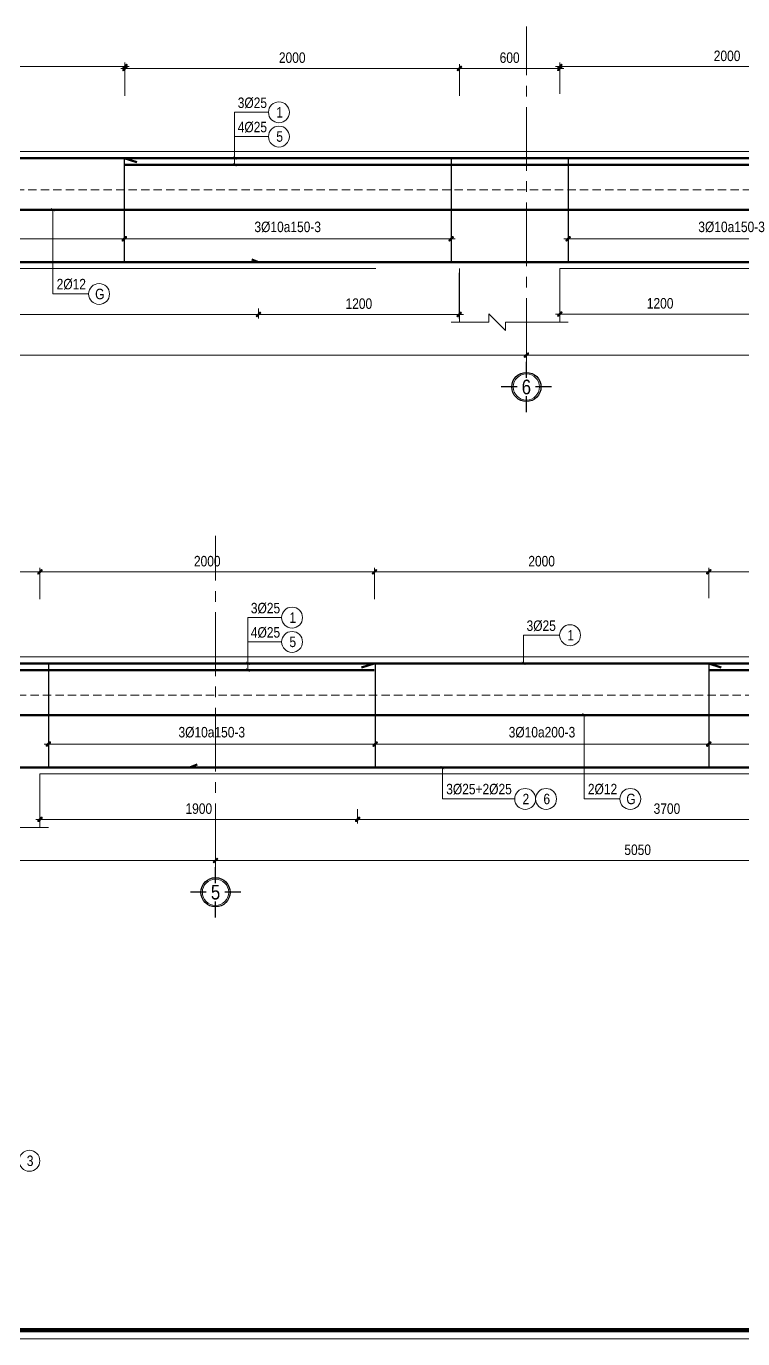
# Model space of a CAD drawing. Header units: millimetres. Extents: x 397144 to 8960116, y 345581 to 674207.
# Drawn here: x 5178931 to 5183217, y 648891 to 656742 of the extents above; entities that cross this region are included whole.
import ezdxf
from ezdxf.enums import TextEntityAlignment as Align
from ezdxf.xclip import XClip

# ---------------------------------------------------------------- set-up
doc = ezdxf.new("R2010")
doc.units = ezdxf.units.MM
doc.header["$XCLIPFRAME"] = 0
doc.header["$PDSIZE"] = -10
doc.linetypes.add('CENTER2', pattern=[28.575, 19.05, -3.175, 3.175, -3.175])
doc.linetypes.add('HIDDEN', pattern=[0.375, 0.25, -0.125])
doc.layers.get('0').update_dxf_attribs({"linetype": 'CONTINUOUS'})
doc.layers.get('Defpoints').update_dxf_attribs({"color": 12, "linetype": 'CONTINUOUS'})
for name, color, linetype, lineweight in [('2', 2, 'CONTINUOUS', 20), ('CDAI', 8, 'CONTINUOUS', 30), ('CTHEP', 2, 'CONTINUOUS', 50), ('DBAO', 3, 'CONTINUOUS', 20), ('DGIONG', 4, 'CONTINUOUS', 13), ('KTH', 150, 'CONTINUOUS', 5), ('Net khuat', 8, 'HIDDEN', 13), ('STICK', 1, 'CONTINUOUS', 9), ('TEXT', 7, 'CONTINUOUS', 15)]:
    doc.layers.add(name, color=color, linetype=linetype, lineweight=lineweight)
doc.layers.add('8', color=8, linetype='CONTINUOUS')
doc.styles.add('HELVECONDENSE', font='VHELVCN_0.TTF')
doc.styles.add('Star-HelCon', font='VHELVCN_0.TTF')
doc.styles.add('TTP-HelCon', font='VHELVCN_0.TTF')
doc.styles.add('VNI-HELVE-CONDENSE', font='VHELVCN_0.TTF')
doc.dimstyles.new('kc-25', dxfattribs={"dimtxt": 62.5, "dimasz": 20, "dimexe": 20, "dimexo": 50, "dimgap": 25, "dimtad": 3, "dimdec": 0, "dimzin": 0, "dimdsep": 46, "dimtxsty": 'VNI-HELVE-CONDENSE', "dimblk": 'DIM', "dimcen": 2.5, "dimclrd": 256, "dimclre": 154, "dimclrt": 7, "dimaunit": 1, "dimadec": 0, "dimazin": 0, "dimtfac": 1, "dimtdec": 0, "dimtix": 1, "dimtmove": 0, "dimatfit": 3, "dimldrblk": 'DOT', "dimfxl": 1, "dimtolj": 1, "dimtzin": 0, "dimarcsym": 0})
doc.dimstyles.new('TTP-25', dxfattribs={"dimscale": 25, "dimtxt": 2.5, "dimasz": 1, "dimexe": 1, "dimexo": 1, "dimgap": 0.09, "dimtad": 0, "dimdec": 4, "dimrnd": 5, "dimzin": 9, "dimdsep": 46, "dimtxsty": 'TTP-HelCon', "dimblk": 'Stick1', "dimcen": 0.09, "dimdle": 1.5, "dimclrd": 256, "dimclre": 256, "dimclrt": 7, "dimadec": 0, "dimazin": 0, "dimtfac": 1, "dimtdec": 4, "dimtmove": 0, "dimatfit": 3, "dimldrblk": '_ArchTick1', "dimfxl": 1, "dimtvp": 1, "dimtolj": 1, "dimtzin": 0, "dimarcsym": 0})

# ---------------------------------------------------------------- blocks, each defined once
blk = doc.blocks.new('CHG_XX_Khung ten')
blk.add_lwpolyline([(15, 579), (826, 579), (826, 15), (15, 15)], close=True)
at = {"color": 4, "linetype": 'Continuous', "const_width": 1}
blk.add_lwpolyline([(17, 577), (824, 577), (824, 17), (17, 17)], close=True, dxfattribs=at)
blk = doc.blocks.new('Stick1')
at = {"layer": 'STICK'}
h = blk.add_hatch(color=256, dxfattribs=at)
edge = h.paths.add_edge_path()
edge.add_line((0.3, 0.5), (-0.5, -0.3))
edge.add_arc((-0.4, -0.4), 0.141, 135, 315)
edge.add_line((-0.3, -0.5), (0.5, 0.3))
edge.add_arc((0.4, 0.4), 0.141, 315, 495)
blk.add_line((1, 0), (-1, 0), dxfattribs=at)
blk.add_lwpolyline([(0.3, 0.5), (-0.5, -0.3, 1), (-0.3, -0.5), (0.5, 0.3, 1), (0.3, 0.5, 1)], format="xyb", dxfattribs=at)
blk = doc.blocks.new('*D8432')
at = {"layer": 'Defpoints', "color": 0, "transparency": 16777216}
for p in [(45919.5, 1537.5), (45919.5, 1366.1), (47419.5, 1366.1)]:
    blk.add_point(p, dxfattribs=at)
at = {"layer": 'KTH', "lineweight": -2, "transparency": 16777216}
for p, q in [((45919.5, 1391.1), (45919.5, 1562.5)), ((47394.5, 1537.5), (45944.5, 1537.5)), ((47419.5, 1391.1), (47419.5, 1562.5))]:
    blk.add_line(p, q, dxfattribs=at)
at = {"layer": 'KTH', "lineweight": -2, "transparency": 16777216, "xscale": 25, "yscale": 25, "zscale": 25, "rotation": 180}
blk.add_blockref('Stick1', (45919.5, 1537.5), dxfattribs=at)
at = {"layer": 'KTH', "lineweight": -2, "transparency": 16777216, "xscale": 25, "yscale": 25, "zscale": 25}
blk.add_blockref('Stick1', (47419.5, 1537.5), dxfattribs=at)
at = {"layer": 'KTH', "color": 7, "transparency": 16777216, "insert": (46669.5, 1601.3), "char_height": 62.5, "attachment_point": 5, "style": 'TTP-HelCon'}
blk.add_mtext('\\A1;1500', dxfattribs=at)
blk = doc.blocks.new('_ArchTick1')
at = {"color": 0, "const_width": 3.81}
blk.add_lwpolyline([(-12.7, -12.7), (12.7, 12.7)], dxfattribs=at)
blk = doc.blocks.new('*D8450')
at = {"layer": 'Defpoints', "color": 0, "transparency": 16777216}
for p in [(31164.5, 647.6), (33119.5, 565.1), (31164.5, 507.6)]:
    blk.add_point(p, dxfattribs=at)
at = {"layer": 'KTH', "lineweight": -2, "transparency": 16777216}
for p, q in [((31164.5, 622.6), (31164.5, 482.6)), ((33094.5, 507.6), (31189.5, 507.6)), ((33119.5, 540.1), (33119.5, 482.6))]:
    blk.add_line(p, q, dxfattribs=at)
at = {"layer": 'KTH', "lineweight": -2, "transparency": 16777216, "xscale": 25, "yscale": 25, "zscale": 25, "rotation": 180}
blk.add_blockref('Stick1', (31164.5, 507.6), dxfattribs=at)
at = {"layer": 'KTH', "lineweight": -2, "transparency": 16777216, "xscale": 25, "yscale": 25, "zscale": 25}
blk.add_blockref('Stick1', (33119.5, 507.6), dxfattribs=at)
at = {"layer": 'KTH', "color": 7, "transparency": 16777216, "insert": (32142, 577.5), "char_height": 62.5, "attachment_point": 5, "style": 'TTP-HelCon'}
blk.add_mtext('\\A1;3Þ10a150-3', dxfattribs=at)
blk = doc.blocks.new('*D8451')
at = {"layer": 'Defpoints', "color": 0, "transparency": 16777216}
for p in [(35774.5, 647.6), (33819.5, 565.1), (35774.5, 507.6)]:
    blk.add_point(p, dxfattribs=at)
at = {"layer": 'KTH', "lineweight": -2, "transparency": 16777216}
for p, q in [((35774.5, 622.6), (35774.5, 482.6)), ((33819.5, 540.1), (33819.5, 482.6)), ((33844.5, 507.6), (35749.5, 507.6))]:
    blk.add_line(p, q, dxfattribs=at)
at = {"layer": 'KTH', "lineweight": -2, "transparency": 16777216, "xscale": 25, "yscale": 25, "zscale": 25, "rotation": 180}
blk.add_blockref('Stick1', (33819.5, 507.6), dxfattribs=at)
at = {"layer": 'KTH', "lineweight": -2, "transparency": 16777216, "xscale": 25, "yscale": 25, "zscale": 25}
blk.add_blockref('Stick1', (35774.5, 507.6), dxfattribs=at)
at = {"layer": 'KTH', "color": 7, "transparency": 16777216, "insert": (34797, 577.5), "char_height": 62.5, "attachment_point": 5, "style": 'TTP-HelCon'}
blk.add_mtext('\\A1;3Þ10a150-3', dxfattribs=at)
blk = doc.blocks.new('*D8452')
at = {"layer": 'Defpoints', "color": 0, "transparency": 16777216}
for p in [(33769.5, 1526.6), (33169.5, 1373.5), (33769.5, 1373.5)]:
    blk.add_point(p, dxfattribs=at)
at = {"layer": 'KTH', "lineweight": -2, "transparency": 16777216}
for p, q in [((33169.5, 1398.5), (33169.5, 1551.6)), ((33194.5, 1526.6), (33744.5, 1526.6)), ((33769.5, 1398.5), (33769.5, 1551.6))]:
    blk.add_line(p, q, dxfattribs=at)
at = {"layer": 'KTH', "lineweight": -2, "transparency": 16777216, "xscale": 25, "yscale": 25, "zscale": 25, "rotation": 180}
blk.add_blockref('Stick1', (33169.5, 1526.6), dxfattribs=at)
at = {"layer": 'KTH', "lineweight": -2, "transparency": 16777216, "xscale": 25, "yscale": 25, "zscale": 25}
blk.add_blockref('Stick1', (33769.5, 1526.6), dxfattribs=at)
at = {"layer": 'KTH', "color": 7, "transparency": 16777216, "insert": (33469.5, 1590.4), "char_height": 62.5, "attachment_point": 5, "style": 'TTP-HelCon'}
blk.add_mtext('\\A1;600', dxfattribs=at)
blk = doc.blocks.new('*D8454')
at = {"layer": 'Defpoints', "color": 0, "transparency": 16777216}
for p in [(41919.5, 1537.5), (41319.5, 1384.4), (41919.5, 1384.4)]:
    blk.add_point(p, dxfattribs=at)
at = {"layer": 'KTH', "lineweight": -2, "transparency": 16777216}
for p, q in [((41319.5, 1409.4), (41319.5, 1562.5)), ((41344.5, 1537.5), (41894.5, 1537.5)), ((41919.5, 1409.4), (41919.5, 1562.5))]:
    blk.add_line(p, q, dxfattribs=at)
at = {"layer": 'KTH', "lineweight": -2, "transparency": 16777216, "xscale": 25, "yscale": 25, "zscale": 25, "rotation": 180}
blk.add_blockref('Stick1', (41319.5, 1537.5), dxfattribs=at)
at = {"layer": 'KTH', "lineweight": -2, "transparency": 16777216, "xscale": 25, "yscale": 25, "zscale": 25}
blk.add_blockref('Stick1', (41919.5, 1537.5), dxfattribs=at)
at = {"layer": 'KTH', "color": 7, "transparency": 16777216, "insert": (41619.5, 1601.3), "char_height": 62.5, "attachment_point": 5, "style": 'TTP-HelCon'}
blk.add_mtext('\\A1;600', dxfattribs=at)
blk = doc.blocks.new('dau truc')
blk.add_circle((0, 0), 180)
at = {"layer": '8'}
for p, q in [((0, 127), (0, 345)), ((-127, 0), (-345, 0)), ((345, 0), (127, 0)), ((0, -345), (0, -127))]:
    blk.add_line(p, q, dxfattribs=at)
blk.add_circle((0, 0), 200, dxfattribs=at)
at = {"layer": 'TEXT', "style": 'HELVECONDENSE'}
blk.add_attdef('A', text='', height=233, dxfattribs=at).set_placement((0, 0), align=Align.MIDDLE)
blk = doc.blocks.new('*D8458')
at = {"layer": 'Defpoints', "color": 0, "transparency": 16777216}
for p in [(33169.5, 1526.5), (31168.5, 1337.5), (33169.5, 1337.5)]:
    blk.add_point(p, dxfattribs=at)
at = {"layer": 'KTH', "lineweight": -2, "transparency": 16777216}
for p, q in [((31168.5, 1362.5), (31168.5, 1551.5)), ((31193.5, 1526.5), (33144.5, 1526.5)), ((33169.5, 1362.5), (33169.5, 1551.5))]:
    blk.add_line(p, q, dxfattribs=at)
at = {"layer": 'KTH', "lineweight": -2, "transparency": 16777216, "xscale": 25, "yscale": 25, "zscale": 25, "rotation": 180}
blk.add_blockref('Stick1', (31168.5, 1526.5), dxfattribs=at)
at = {"layer": 'KTH', "lineweight": -2, "transparency": 16777216, "xscale": 25, "yscale": 25, "zscale": 25}
blk.add_blockref('Stick1', (33169.5, 1526.5), dxfattribs=at)
at = {"layer": 'KTH', "color": 7, "transparency": 16777216, "insert": (32169, 1590.4), "char_height": 62.5, "attachment_point": 5, "style": 'TTP-HelCon'}
blk.add_mtext('\\A1;2000', dxfattribs=at)
blk = doc.blocks.new('*D8459')
at = {"layer": 'Defpoints', "color": 0, "transparency": 16777216}
for p in [(35770.5, 1537.5), (33769.5, 1348.5), (35770.5, 1348.5)]:
    blk.add_point(p, dxfattribs=at)
at = {"layer": 'KTH', "lineweight": -2, "transparency": 16777216}
for p, q in [((33769.5, 1373.5), (33769.5, 1562.5)), ((33794.5, 1537.5), (35745.5, 1537.5)), ((35770.5, 1373.5), (35770.5, 1562.5))]:
    blk.add_line(p, q, dxfattribs=at)
at = {"layer": 'KTH', "lineweight": -2, "transparency": 16777216, "xscale": 25, "yscale": 25, "zscale": 25, "rotation": 180}
blk.add_blockref('Stick1', (33769.5, 1537.5), dxfattribs=at)
at = {"layer": 'KTH', "lineweight": -2, "transparency": 16777216, "xscale": 25, "yscale": 25, "zscale": 25}
blk.add_blockref('Stick1', (35770.5, 1537.5), dxfattribs=at)
at = {"layer": 'KTH', "color": 7, "transparency": 16777216, "insert": (34770, 1601.3), "char_height": 62.5, "attachment_point": 5, "style": 'TTP-HelCon'}
blk.add_mtext('\\A1;2000', dxfattribs=at)
blk = doc.blocks.new('*D8461')
at = {"layer": 'Defpoints', "color": 0, "transparency": 16777216}
for p in [(43920.5, 1537.5), (41919.5, 1348.5), (43920.5, 1348.5)]:
    blk.add_point(p, dxfattribs=at)
at = {"layer": 'KTH', "lineweight": -2, "transparency": 16777216}
for p, q in [((41919.5, 1373.5), (41919.5, 1562.5)), ((41944.5, 1537.5), (43895.5, 1537.5)), ((43920.5, 1373.5), (43920.5, 1562.5))]:
    blk.add_line(p, q, dxfattribs=at)
at = {"layer": 'KTH', "lineweight": -2, "transparency": 16777216, "xscale": 25, "yscale": 25, "zscale": 25, "rotation": 180}
blk.add_blockref('Stick1', (41919.5, 1537.5), dxfattribs=at)
at = {"layer": 'KTH', "lineweight": -2, "transparency": 16777216, "xscale": 25, "yscale": 25, "zscale": 25}
blk.add_blockref('Stick1', (43920.5, 1537.5), dxfattribs=at)
at = {"layer": 'KTH', "color": 7, "transparency": 16777216, "insert": (42920, 1601.3), "char_height": 62.5, "attachment_point": 5, "style": 'TTP-HelCon'}
blk.add_mtext('\\A1;2000', dxfattribs=at)
blk = doc.blocks.new('*D8463')
at = {"layer": 'Defpoints', "color": 0, "transparency": 16777216}
for p in [(28074.5, 647.6), (31164.5, 647.6), (31164.5, 507.5)]:
    blk.add_point(p, dxfattribs=at)
at = {"layer": 'KTH', "lineweight": -2, "transparency": 16777216}
for p, q in [((28074.5, 622.6), (28074.5, 482.5)), ((31164.5, 622.6), (31164.5, 482.5)), ((28099.5, 507.5), (31139.5, 507.5))]:
    blk.add_line(p, q, dxfattribs=at)
at = {"layer": 'KTH', "lineweight": -2, "transparency": 16777216, "xscale": 25, "yscale": 25, "zscale": 25, "rotation": 180}
blk.add_blockref('Stick1', (28074.5, 507.5), dxfattribs=at)
at = {"layer": 'KTH', "lineweight": -2, "transparency": 16777216, "xscale": 25, "yscale": 25, "zscale": 25}
blk.add_blockref('Stick1', (31164.5, 507.5), dxfattribs=at)
at = {"layer": 'KTH', "color": 7, "transparency": 16777216, "insert": (29619.5, 577.5), "char_height": 62.5, "attachment_point": 5, "style": 'TTP-HelCon'}
blk.add_mtext('\\A1;3Þ10a200-3', dxfattribs=at)
blk = doc.blocks.new('*D8465')
at = {"layer": 'Defpoints', "color": 0, "transparency": 16777216}
for p in [(31168.5, 1537.5), (28070.5, 1348.5), (31168.5, 1362.5)]:
    blk.add_point(p, dxfattribs=at)
at = {"layer": 'KTH', "lineweight": -2, "transparency": 16777216}
for p, q in [((28070.5, 1373.5), (28070.5, 1562.5)), ((28095.5, 1537.5), (31143.5, 1537.5)), ((31168.5, 1387.5), (31168.5, 1562.5))]:
    blk.add_line(p, q, dxfattribs=at)
at = {"layer": 'KTH', "lineweight": -2, "transparency": 16777216, "xscale": 25, "yscale": 25, "zscale": 25, "rotation": 180}
blk.add_blockref('Stick1', (28070.5, 1537.5), dxfattribs=at)
at = {"layer": 'KTH', "lineweight": -2, "transparency": 16777216, "xscale": 25, "yscale": 25, "zscale": 25}
blk.add_blockref('Stick1', (31168.5, 1537.5), dxfattribs=at)
at = {"layer": 'KTH', "color": 7, "transparency": 16777216, "insert": (29619.5, 1601.3), "char_height": 62.5, "attachment_point": 5, "style": 'TTP-HelCon'}
blk.add_mtext('\\A1;4200', dxfattribs=at)
blk = doc.blocks.new('*D8467')
at = {"layer": 'Defpoints', "color": 0, "transparency": 16777216}
for p in [(45919.5, 1537.5), (43920.5, 1348.5), (45919.5, 1355.1)]:
    blk.add_point(p, dxfattribs=at)
at = {"layer": 'KTH', "lineweight": -2, "transparency": 16777216}
for p, q in [((43920.5, 1373.5), (43920.5, 1562.5)), ((43945.5, 1537.5), (45894.5, 1537.5)), ((45919.5, 1380.1), (45919.5, 1562.5))]:
    blk.add_line(p, q, dxfattribs=at)
at = {"layer": 'KTH', "lineweight": -2, "transparency": 16777216, "xscale": 25, "yscale": 25, "zscale": 25, "rotation": 180}
blk.add_blockref('Stick1', (43920.5, 1537.5), dxfattribs=at)
at = {"layer": 'KTH', "lineweight": -2, "transparency": 16777216, "xscale": 25, "yscale": 25, "zscale": 25}
blk.add_blockref('Stick1', (45919.5, 1537.5), dxfattribs=at)
at = {"layer": 'KTH', "color": 7, "transparency": 16777216, "insert": (44920, 1601.3), "char_height": 62.5, "attachment_point": 5, "style": 'TTP-HelCon'}
blk.add_mtext('\\A1;2000', dxfattribs=at)
blk = doc.blocks.new('DIM')
h = blk.add_hatch(color=1)
h.paths.add_polyline_path([(0.49, 0.29, 1), (0.29, 0.49), (-0.19, 0), (0.19, 0)])
h.paths.add_polyline_path([(0.19, 0), (-0.19, 0), (-0.49, -0.29, 1), (-0.29, -0.49)])
at = {"color": 9}
for p, q in [((-0.19, 0), (-1.5, 0)), ((0.19, 0), (1.5, 0))]:
    blk.add_line(p, q, dxfattribs=at)
at = {"color": 1}
for p, q in [((-0.49, -0.29), (0.29, 0.49)), ((-0.29, -0.49), (0.49, 0.29)), ((-0.19, 0), (0.19, 0))]:
    blk.add_line(p, q, dxfattribs=at)
blk.add_arc((-0.39, -0.39), 0.138, 135, 315, dxfattribs=at)
blk = doc.blocks.new('*D2251')
at = {"layer": 'Defpoints', "color": 0, "transparency": 16777216}
for p in [(5220632.7, 645533.3), (5229432.7, 645432.2), (5229432.7, 645335.4)]:
    blk.add_point(p, dxfattribs=at)
at = {"layer": 'KTH', "lineweight": -2, "transparency": 16777216}
for p, q in [((5220632.7, 645508.3), (5220632.7, 645310.4)), ((5220657.7, 645335.4), (5229407.7, 645335.4)), ((5229432.7, 645407.2), (5229432.7, 645310.4))]:
    blk.add_line(p, q, dxfattribs=at)
at = {"layer": 'KTH', "lineweight": -2, "transparency": 16777216, "xscale": 25, "yscale": 25, "zscale": 25, "rotation": 180}
blk.add_blockref('Stick1', (5220632.7, 645335.4), dxfattribs=at)
at = {"layer": 'KTH', "lineweight": -2, "transparency": 16777216, "xscale": 25, "yscale": 25, "zscale": 25}
blk.add_blockref('Stick1', (5229432.7, 645335.4), dxfattribs=at)
at = {"layer": 'KTH', "color": 7, "transparency": 16777216, "insert": (5225032.7, 645399.2), "char_height": 62.5, "attachment_point": 5, "style": 'TTP-HelCon'}
blk.add_mtext('\\A1;9900', dxfattribs=at)
blk = doc.blocks.new('*D2252')
at = {"layer": 'Defpoints', "color": 0, "transparency": 16777216}
for p in [(5238832.7, 645533.3), (5229432.7, 645432.2), (5238832.7, 645335.4)]:
    blk.add_point(p, dxfattribs=at)
at = {"layer": 'KTH', "lineweight": -2, "transparency": 16777216}
for p, q in [((5238832.7, 645508.3), (5238832.7, 645310.4)), ((5229432.7, 645407.2), (5229432.7, 645310.4)), ((5229457.7, 645335.4), (5238807.7, 645335.4))]:
    blk.add_line(p, q, dxfattribs=at)
at = {"layer": 'KTH', "lineweight": -2, "transparency": 16777216, "xscale": 25, "yscale": 25, "zscale": 25, "rotation": 180}
blk.add_blockref('Stick1', (5229432.7, 645335.4), dxfattribs=at)
at = {"layer": 'KTH', "lineweight": -2, "transparency": 16777216, "xscale": 25, "yscale": 25, "zscale": 25}
blk.add_blockref('Stick1', (5238832.7, 645335.4), dxfattribs=at)
at = {"layer": 'KTH', "color": 7, "transparency": 16777216, "insert": (5234132.7, 645399.2), "char_height": 62.5, "attachment_point": 5, "style": 'TTP-HelCon'}
blk.add_mtext('\\A1;9400', dxfattribs=at)
blk = doc.blocks.new('*D2253')
at = {"layer": 'Defpoints', "color": 0, "transparency": 16777216}
for p in [(5238832.7, 645533.3), (5243882.7, 645452.8), (5243882.7, 645335.4)]:
    blk.add_point(p, dxfattribs=at)
at = {"layer": 'KTH', "lineweight": -2, "transparency": 16777216}
for p, q in [((5238832.7, 645508.3), (5238832.7, 645310.4)), ((5243882.7, 645427.8), (5243882.7, 645310.4)), ((5238857.7, 645335.4), (5243857.7, 645335.4))]:
    blk.add_line(p, q, dxfattribs=at)
at = {"layer": 'KTH', "lineweight": -2, "transparency": 16777216, "xscale": 25, "yscale": 25, "zscale": 25, "rotation": 180}
blk.add_blockref('Stick1', (5238832.7, 645335.4), dxfattribs=at)
at = {"layer": 'KTH', "lineweight": -2, "transparency": 16777216, "xscale": 25, "yscale": 25, "zscale": 25}
blk.add_blockref('Stick1', (5243882.7, 645335.4), dxfattribs=at)
at = {"layer": 'KTH', "color": 7, "transparency": 16777216, "insert": (5241357.7, 645399.2), "char_height": 62.5, "attachment_point": 5, "style": 'TTP-HelCon'}
blk.add_mtext('\\A1;5050', dxfattribs=at)
blk = doc.blocks.new('*D8473')
at = {"layer": 'Defpoints', "color": 0, "transparency": 16777216}
for p in [(33167.5, 329.1), (31967.5, 114.9), (31967.5, 54.9)]:
    blk.add_point(p, dxfattribs=at)
at = {"layer": 'KTH', "lineweight": -2, "transparency": 16777216}
for p, q in [((33167.5, 304.1), (33167.5, 29.9)), ((31967.5, 89.9), (31967.5, 29.9)), ((33142.5, 54.9), (31992.5, 54.9))]:
    blk.add_line(p, q, dxfattribs=at)
at = {"layer": 'KTH', "lineweight": -2, "transparency": 16777216, "xscale": 25, "yscale": 25, "zscale": 25, "rotation": 180}
blk.add_blockref('Stick1', (31967.5, 54.9), dxfattribs=at)
at = {"layer": 'KTH', "lineweight": -2, "transparency": 16777216, "xscale": 25, "yscale": 25, "zscale": 25}
blk.add_blockref('Stick1', (33167.5, 54.9), dxfattribs=at)
at = {"layer": 'KTH', "color": 7, "transparency": 16777216, "insert": (32567.5, 118.8), "char_height": 62.5, "attachment_point": 5, "style": 'TTP-HelCon'}
blk.add_mtext('\\A1;1200', dxfattribs=at)
blk = doc.blocks.new('*D8474')
at = {"layer": 'Defpoints', "color": 0, "transparency": 16777216}
for p in [(27269.5, 114.9), (31967.5, 114.9), (31967.5, 54.9)]:
    blk.add_point(p, dxfattribs=at)
at = {"layer": 'KTH', "lineweight": -2, "transparency": 16777216}
for p, q in [((27269.5, 89.9), (27269.5, 29.9)), ((31967.5, 89.9), (31967.5, 29.9)), ((27294.5, 54.9), (31942.5, 54.9))]:
    blk.add_line(p, q, dxfattribs=at)
at = {"layer": 'KTH', "lineweight": -2, "transparency": 16777216, "xscale": 25, "yscale": 25, "zscale": 25, "rotation": 180}
blk.add_blockref('Stick1', (27269.5, 54.9), dxfattribs=at)
at = {"layer": 'KTH', "lineweight": -2, "transparency": 16777216, "xscale": 25, "yscale": 25, "zscale": 25}
blk.add_blockref('Stick1', (31967.5, 54.9), dxfattribs=at)
at = {"layer": 'KTH', "color": 7, "transparency": 16777216, "insert": (29618.5, 118.8), "char_height": 62.5, "attachment_point": 5, "style": 'TTP-HelCon'}
blk.add_mtext('\\A1;5800', dxfattribs=at)
blk = doc.blocks.new('*D8475')
at = {"layer": 'Defpoints', "color": 0, "transparency": 16777216}
for p in [(33769.5, 331.2), (34969.5, 117), (34969.5, 57)]:
    blk.add_point(p, dxfattribs=at)
at = {"layer": 'KTH', "lineweight": -2, "transparency": 16777216}
for p, q in [((33769.5, 306.2), (33769.5, 32)), ((34969.5, 92), (34969.5, 32)), ((33794.5, 57), (34944.5, 57))]:
    blk.add_line(p, q, dxfattribs=at)
at = {"layer": 'KTH', "lineweight": -2, "transparency": 16777216, "xscale": 25, "yscale": 25, "zscale": 25, "rotation": 180}
blk.add_blockref('Stick1', (33769.5, 57), dxfattribs=at)
at = {"layer": 'KTH', "lineweight": -2, "transparency": 16777216, "xscale": 25, "yscale": 25, "zscale": 25}
blk.add_blockref('Stick1', (34969.5, 57), dxfattribs=at)
at = {"layer": 'KTH', "color": 7, "transparency": 16777216, "insert": (34369.5, 120.9), "char_height": 62.5, "attachment_point": 5, "style": 'TTP-HelCon'}
blk.add_mtext('\\A1;1200', dxfattribs=at)
blk = doc.blocks.new('*D8478')
at = {"layer": 'Defpoints', "color": 0, "transparency": 16777216}
for p in [(41919.5, 331.2), (43819.5, 115.4), (43819.5, 57)]:
    blk.add_point(p, dxfattribs=at)
at = {"layer": 'KTH', "lineweight": -2, "transparency": 16777216}
for p, q in [((41919.5, 306.2), (41919.5, 32)), ((43819.5, 90.4), (43819.5, 32)), ((41944.5, 57), (43794.5, 57))]:
    blk.add_line(p, q, dxfattribs=at)
at = {"layer": 'KTH', "lineweight": -2, "transparency": 16777216, "xscale": 25, "yscale": 25, "zscale": 25, "rotation": 180}
blk.add_blockref('Stick1', (41919.5, 57), dxfattribs=at)
at = {"layer": 'KTH', "lineweight": -2, "transparency": 16777216, "xscale": 25, "yscale": 25, "zscale": 25}
blk.add_blockref('Stick1', (43819.5, 57), dxfattribs=at)
at = {"layer": 'KTH', "color": 7, "transparency": 16777216, "insert": (42869.5, 120.9), "char_height": 62.5, "attachment_point": 5, "style": 'TTP-HelCon'}
blk.add_mtext('\\A1;1900', dxfattribs=at)
blk = doc.blocks.new('*D8479')
at = {"layer": 'Defpoints', "color": 0, "transparency": 16777216}
for p in [(43819.5, 142.8), (47519.5, 119), (47519.5, 57)]:
    blk.add_point(p, dxfattribs=at)
at = {"layer": 'KTH', "lineweight": -2, "transparency": 16777216}
for p, q in [((43819.5, 117.8), (43819.5, 32)), ((47519.5, 94), (47519.5, 32)), ((43844.5, 57), (47494.5, 57))]:
    blk.add_line(p, q, dxfattribs=at)
at = {"layer": 'KTH', "lineweight": -2, "transparency": 16777216, "xscale": 25, "yscale": 25, "zscale": 25, "rotation": 180}
blk.add_blockref('Stick1', (43819.5, 57), dxfattribs=at)
at = {"layer": 'KTH', "lineweight": -2, "transparency": 16777216, "xscale": 25, "yscale": 25, "zscale": 25}
blk.add_blockref('Stick1', (47519.5, 57), dxfattribs=at)
at = {"layer": 'KTH', "color": 7, "transparency": 16777216, "insert": (45669.5, 120.9), "char_height": 62.5, "attachment_point": 5, "style": 'TTP-HelCon'}
blk.add_mtext('\\A1;3700', dxfattribs=at)
blk = doc.blocks.new('*D8480')
at = {"layer": 'Defpoints', "color": 0, "transparency": 16777216}
for p in [(41969.5, 647.6), (43924.5, 565.1), (41969.5, 507.6)]:
    blk.add_point(p, dxfattribs=at)
at = {"layer": 'KTH', "lineweight": -2, "transparency": 16777216}
for p, q in [((41969.5, 622.6), (41969.5, 482.6)), ((43899.5, 507.6), (41994.5, 507.6)), ((43924.5, 540.1), (43924.5, 482.6))]:
    blk.add_line(p, q, dxfattribs=at)
at = {"layer": 'KTH', "lineweight": -2, "transparency": 16777216, "xscale": 25, "yscale": 25, "zscale": 25, "rotation": 180}
blk.add_blockref('Stick1', (41969.5, 507.6), dxfattribs=at)
at = {"layer": 'KTH', "lineweight": -2, "transparency": 16777216, "xscale": 25, "yscale": 25, "zscale": 25}
blk.add_blockref('Stick1', (43924.5, 507.6), dxfattribs=at)
at = {"layer": 'KTH', "color": 7, "transparency": 16777216, "insert": (42947, 577.5), "char_height": 62.5, "attachment_point": 5, "style": 'TTP-HelCon'}
blk.add_mtext('\\A1;3Þ10a150-3', dxfattribs=at)
blk = doc.blocks.new('*D8481')
at = {"layer": 'Defpoints', "color": 0, "transparency": 16777216}
for p in [(45919.5, 647.6), (47369.5, 565.1), (45919.5, 507.6)]:
    blk.add_point(p, dxfattribs=at)
at = {"layer": 'KTH', "lineweight": -2, "transparency": 16777216}
for p, q in [((45919.5, 622.6), (45919.5, 482.6)), ((47344.5, 507.6), (45944.5, 507.6)), ((47369.5, 540.1), (47369.5, 482.6))]:
    blk.add_line(p, q, dxfattribs=at)
at = {"layer": 'KTH', "lineweight": -2, "transparency": 16777216, "xscale": 25, "yscale": 25, "zscale": 25, "rotation": 180}
blk.add_blockref('Stick1', (45919.5, 507.6), dxfattribs=at)
at = {"layer": 'KTH', "lineweight": -2, "transparency": 16777216, "xscale": 25, "yscale": 25, "zscale": 25}
blk.add_blockref('Stick1', (47369.5, 507.6), dxfattribs=at)
at = {"layer": 'KTH', "color": 7, "transparency": 16777216, "insert": (46644.5, 577.5), "char_height": 62.5, "attachment_point": 5, "style": 'TTP-HelCon'}
blk.add_mtext('\\A1;3Þ10a150-3', dxfattribs=at)
blk = doc.blocks.new('*D8482')
at = {"layer": 'Defpoints', "color": 0, "transparency": 16777216}
for p in [(43924.5, 647.6), (45919.5, 622.6), (45919.5, 507.5)]:
    blk.add_point(p, dxfattribs=at)
at = {"layer": 'KTH', "lineweight": -2, "transparency": 16777216}
for p, q in [((43924.5, 622.6), (43924.5, 482.5)), ((45919.5, 597.6), (45919.5, 482.5)), ((43949.5, 507.5), (45894.5, 507.5))]:
    blk.add_line(p, q, dxfattribs=at)
at = {"layer": 'KTH', "lineweight": -2, "transparency": 16777216, "xscale": 25, "yscale": 25, "zscale": 25, "rotation": 180}
blk.add_blockref('Stick1', (43924.5, 507.5), dxfattribs=at)
at = {"layer": 'KTH', "lineweight": -2, "transparency": 16777216, "xscale": 25, "yscale": 25, "zscale": 25}
blk.add_blockref('Stick1', (45919.5, 507.5), dxfattribs=at)
at = {"layer": 'KTH', "color": 7, "transparency": 16777216, "insert": (44922, 577.5), "char_height": 62.5, "attachment_point": 5, "style": 'TTP-HelCon'}
blk.add_mtext('\\A1;3Þ10a200-3', dxfattribs=at)
blk = doc.blocks.new('Y-37')
at = {"layer": 'CDAI', "ltscale": 52.5}
for p, q in [((31164.46907, 994.12616), (31164.46907, 368.15516)), ((33119.46907, 994.1983), (33119.46907, 364.1983)), ((33819.46647, 994.19447), (33819.46647, 368.17833)), ((41969.46647, 994.19447), (41969.46647, 368.17833)), ((43924.46647, 994.12616), (43924.46647, 368.15516)), ((45919.46907, 994.08399), (45919.46907, 364.08399)), ((45919.46907, 994.08399), (45919.46907, 364.08399))]:
    blk.add_line(p, q, dxfattribs=at)
at = {"layer": 'CTHEP'}
for p, q in [((31239.46907, 965.12616), (31164.46907, 990.12616)), ((31168.50855, 950.18514), (35768.47047, 950.18514)), ((39318.50855, 950.18514), (43918.47047, 950.18514)), ((43843.47047, 965.12233), (43918.47047, 990.12233)), ((45994.46907, 965.08399), (45919.46907, 990.08399)), ((45919.46907, 950.18514), (49962.98849, 950.18514)), ((1119.46907, 681.17417), (49858.11137, 681.13827)), ((31967.46907, 368.14495), (31927.97008, 383.83682)), ((42819.47047, 370.23789), (42858.96946, 385.92976))]:
    blk.add_line(p, q, dxfattribs=at)
for points in [[(49989.46907, 361.93876), (49989.46907, 990.12597), (171.95451, 990.1847)], [(172.63649, 368.18914), (10138.47515, 368.18041), (10718.3369, 368.1785), (17169.46907, 368.15021), (17743.51458, 368.14833), (49905.53617, 368.12618), (49905.53617, 891.00169)]]:
    blk.add_lwpolyline(points, dxfattribs=at)
at = {"layer": 'DBAO'}
for p, q in [((50019.46907, 1029.07736), (17317.37532, 1029.12513)), ((50667.50865, 1029.08076), (20296.02848, 1029.12513)), ((41919.47047, 329.09096), (49419.46907, 329.08146))]:
    blk.add_line(p, q, dxfattribs=at)
for points in [[(26069.47047, 329.11181), (32669.46907, 329.10205)], [(33169.46907, 9.1983), (33169.46907, 329.1983)], [(33769.47047, 9.12233), (33769.47047, 329.12233)], [(33769.47047, 329.10129), (41319.46907, 329.09172)], [(41919.47047, 9.12233), (41919.47047, 329.12233)]]:
    blk.add_lwpolyline(points, dxfattribs=at)
at = {"layer": 'DGIONG'}
for points in [[(33119.46907, 9.1983), (33344.46907, 9.1983), (33344.46907, 59.1983), (33444.46907, -40.8017), (33444.46907, 9.1983), (33819.46647, 9.19447)], [(41269.46907, 9.1983), (41494.46907, 9.1983), (41494.46907, 59.1983), (41594.46907, -40.8017), (41594.46907, 9.1983), (41969.46647, 9.19447)]]:
    blk.add_lwpolyline(points, dxfattribs=at)
for centre in [(32089.54379, 1264.00269), (43427.24199, 1264.00269), (32089.54379, 1118.70368), (43427.24199, 1118.70368), (45090.0076, 1158.71063), (31013.77232, 177.11262), (44821.45604, 179.25019), (44946.45604, 179.25019), (45450.45187, 179.20556)]:
    blk.add_circle(centre, 62.5, dxfattribs=at)
at = {"layer": 'Net khuat', "linetype": 'CENTER2', "ltscale": 20}
for p, q in [((33569.46908, -228.29549), (33569.46908, 1777.04716)), ((42969.46908, -228.29549), (42969.46908, 1777.04716))]:
    blk.add_line(p, q, dxfattribs=at)
at = {"layer": 'Net khuat', "ltscale": 200}
blk.add_lwpolyline([(1769.46647, 329.18456), (1769.46647, 799.18779), (50019.46907, 799.18779)], dxfattribs=at)
at = {"layer": '2', "ltscale": 300}
ref = blk.add_blockref('dau truc', (33569.46908, -379.16002), dxfattribs=dict(at, xscale=0.4367131292819977, yscale=0.4367131292819977, zscale=0.4367131292819977))
ref.add_attrib('A', '6', dxfattribs={"layer": 'TEXT', "height": 87.5, "style": 'HELVECONDENSE'}).set_placement((33569.46908, -379.16002), align=Align.MIDDLE)
ref = blk.add_blockref('dau truc', (42969.46908, -379.16002), dxfattribs=dict(at, xscale=0.4367131292819977, yscale=0.4367131292819977, zscale=0.4367131292819977))
ref.add_attrib('A', '5', dxfattribs={"layer": 'TEXT', "height": 87.5, "style": 'HELVECONDENSE'}).set_placement((42969.46908, -379.16002), align=Align.MIDDLE)
at = {"layer": 'TEXT', "style": 'TTP-HelCon'}
for s, p in [('3Þ25', (31843.03374, 1289.85563)), ('3Þ25', (43180.73194, 1289.85563)), ('4Þ25', (31843.03374, 1144.55663)), ('4Þ25', (43180.73194, 1144.55663)), ('3Þ25', (44829.88371, 1184.56357, 0)), ('2Þ12', (30759.96445, 205.00968, 0)), ('3Þ25+2Þ25', (44349.37891, 207.14725, 0)), ('2Þ12', (45196.644, 207.10262, 0))]:
    blk.add_text(s, height=62.5, dxfattribs=at).set_placement(p)
at = {"layer": 'TEXT', "style": 'Star-HelCon'}
for s, p in [('1', (32093.71046, 1264.00269)), ('1', (43431.40866, 1264.00269)), ('1', (45094.17427, 1158.71063)), ('5', (32093.71046, 1118.70368)), ('5', (43431.40866, 1118.70368)), ('G', (31017.93899, 177.11262)), ('2', (44825.6227, 179.25019)), ('6', (44950.6227, 179.25019)), ('G', (45454.61854, 179.20556))]:
    blk.add_text(s, height=62.5, dxfattribs=at).set_placement(p, align=Align.MIDDLE)
at = {"layer": 'KTH'}
for base, p1, p2, text, picture, middle in [((31168.46907, 1537.49974), (28070.46647, 1348.49591), (31168.46907, 1362.51667), '4200', '*D8465', (29619.46777, 1601.33308)), ((31164.46907, 507.62211), (33119.46907, 565.09546), (31164.46907, 647.56698), '3Þ10a150-3', '*D8450', (32141.96907, 577.53877)), ((41969.46647, 507.62211), (43924.46647, 565.09546), (41969.46647, 647.56698), '3Þ10a150-3', '*D8480', (42946.96647, 577.53877)), ((45919.46907, 507.62211), (47369.46907, 565.09546), (45919.46907, 647.56698), '3Þ10a150-3', '*D8481', (46644.46907, 577.53877))]:
    dim = blk.add_linear_dim(base=base, p1=p1, p2=p2, angle=180, text=text, dimstyle='TTP-25', override={"dimtmove": 1}, dxfattribs=at)
    dim.commit()
    dim.dimension.update_dxf_attribs({"geometry": picture, "text_midpoint": middle})
for base, p1, p2, picture, middle in [((33169.46907, 1526.5205), (31168.46907, 1337.51667), (33169.46907, 1337.51667), '*D8458', (32168.96907, 1590.35384)), ((33769.46647, 1526.59264), (33169.46907, 1373.49591), (33769.46647, 1373.49591), '*D8452', (33469.46777, 1590.42597)), ((35770.46647, 1537.49974), (33769.46647, 1348.49591), (35770.46647, 1348.49591), '*D8459', (34769.96647, 1601.33308)), ((41919.46647, 1537.49974), (41319.46907, 1384.40302), (41919.46647, 1384.40302), '*D8454', (41619.46777, 1601.33308)), ((43920.46647, 1537.49974), (41919.46647, 1348.49591), (43920.46647, 1348.49591), '*D8461', (42919.96647, 1601.33308)), ((45919.46907, 1537.49974), (43920.46647, 1348.49591), (45919.46907, 1355.08516), '*D8467', (44919.96777, 1601.33308)), ((31967.46907, 54.93646), (33167.46907, 329.12233), (31967.46907, 114.88764), '*D8473', (32567.46907, 118.76979))]:
    dim = blk.add_linear_dim(base=base, p1=p1, p2=p2, angle=180, dimstyle='TTP-25', override={"dimtmove": 1}, dxfattribs=at)
    dim.commit()
    dim.dimension.update_dxf_attribs({"geometry": picture, "text_midpoint": middle})
for base, p1, p2, picture, middle in [((45919.46907, 1537.49974), (47419.46907, 1366.10658), (45919.46907, 1366.10658), '*D8432', (46669.46907, 1601.33308)), ((34969.47047, 57.0294), (33769.47047, 331.21527), (34969.47047, 116.98057), '*D8475', (34369.47047, 120.86273)), ((43819.47047, 57.0294), (41919.47047, 331.21527), (43819.47047, 115.35554), '*D8478', (42869.47047, 120.86273)), ((47519.46907, 57.0294), (43819.47047, 142.82365), (47519.46907, 118.96939), '*D8479', (45669.46977, 120.86273))]:
    dim = blk.add_linear_dim(base=base, p1=p1, p2=p2, dimstyle='TTP-25', override={"dimtmove": 1}, dxfattribs=at)
    dim.commit()
    dim.dimension.update_dxf_attribs({"geometry": picture, "text_midpoint": middle})
for base, p1, p2, text, picture, middle in [((31164.46907, 507.54675), (28074.46647, 647.63529), (31164.46907, 647.56698), '3Þ10a200-3', '*D8463', (29619.46777, 577.46342)), ((35774.46647, 507.62211), (33819.46647, 565.09546), (35774.46647, 647.63529), '3Þ10a150-3', '*D8451', (34796.96647, 577.53877)), ((45919.46907, 507.54675), (43924.46647, 647.63529), (45919.46907, 622.56698), '3Þ10a200-3', '*D8482', (44921.96777, 577.46342)), ((31967.46907, 54.93646), (27269.47047, 114.88764), (31967.46907, 114.88764), '5800', '*D8474', (29618.46977, 118.76979))]:
    dim = blk.add_linear_dim(base=base, p1=p1, p2=p2, text=text, dimstyle='TTP-25', override={"dimtmove": 1}, dxfattribs=at)
    dim.commit()
    dim.dimension.update_dxf_attribs({"geometry": picture, "text_midpoint": middle})
dim = blk.add_linear_dim(base=(33569.46908, -188.85876), p1=(24769.46908, 9.12425), p2=(33569.46908, -92.00758), angle=180, text='9900', dimstyle='TTP-25', override={"dimtmove": 1}, dxfattribs=at)
dim.commit()
dim.dimension.update_dxf_attribs({"geometry": '*D2251', "text_midpoint": (29169.46908, -125.02543), "insert": (-5195863.24964, -645524.21167)})
for base, p1, p2, picture, middle in [((42969.46908, -188.85876), (33569.46908, -92.00758), (42969.46908, 9.12425), '*D2252', (38269.46908, -125.02543)), ((48019.46907, -188.85876), (42969.46908, 9.12425), (48019.46907, -71.44674), '*D2253', (45494.46908, -125.02543))]:
    dim = blk.add_linear_dim(base=base, p1=p1, p2=p2, angle=180, dimstyle='TTP-25', override={"dimtmove": 1}, dxfattribs=at)
    dim.commit()
    dim.dimension.update_dxf_attribs({"geometry": picture, "text_midpoint": middle, "insert": (-5195863.24964, -645524.21167)})
at = {"layer": 'DGIONG'}
for points in [[(31824.52197, 990.19458), (31824.52171, 1264.00269), (32027.04379, 1264.00269)], [(43162.22017, 990.19458), (43162.21991, 1264.00269), (43364.74199, 1264.00269)], [(31824.52162, 950.19458), (31824.52135, 1118.70368), (32027.04344, 1118.70368)], [(43162.21982, 950.19458), (43162.21955, 1118.70368), (43364.74164, 1118.70368)], [(44811.37195, 990.20152), (44811.37168, 1158.71063), (45027.5076, 1158.71063)], [(30736.95428, 681.15719), (30736.95242, 177.11262), (30951.27232, 177.11262)], [(45173.63383, 683.25013), (45173.63197, 179.20556), (45387.95187, 179.20556)], [(44326.36714, 366.29445), (44326.36688, 179.25019), (44758.95604, 179.25019)]]:
    blk.add_leader(points, dimstyle='kc-25', override={"dimtad": 0, "dimldrblk": 'ArchTick', "dimfxl": 100, "dimarcsym": 1}, dxfattribs=at)

msp = doc.modelspace()

# ---------------------------------------------------------------- linework, layer by layer
at = {"layer": 'DGIONG'}
msp.add_circle((5178950.35213, 649955.40142), 62.5, dxfattribs=at)

# ---------------------------------------------------------------- texts
at = {"layer": 'TEXT', "style": 'Star-HelCon'}
msp.add_text('3', height=62.5, dxfattribs=at).set_placement((5178954.51879, 649955.40142), align=Align.MIDDLE)

# ---------------------------------------------------------------- next in the draw order: block references
at = {"layer": 'KTH', "ltscale": 0.8, "xscale": 25.92478421702978, "yscale": 25.92478421702978, "zscale": 25.92478421702978}
msp.add_blockref('CHG_XX_Khung ten', (5171680.77848, 648501.85593), dxfattribs=at)

# ---------------------------------------------------------------- next in the draw order: block references
at = {"layer": 'KTH'}
ref = msp.add_blockref('Y-37', (5148353.31066, 654963.63534), dxfattribs=at)
XClip(ref).set_block_clipping_path([(24214.9519791277, -680.1193877168), (36382.772109678, 1780.5019833395)])
ref = msp.add_blockref('Y-37', (5137094.081, 651940.68971), dxfattribs=at)
XClip(ref).set_block_clipping_path([(35486.8958581146, -716.7314408382), (50818.7627240922, 1753.9929457151)])

doc.saveas('drawing.dxf')
